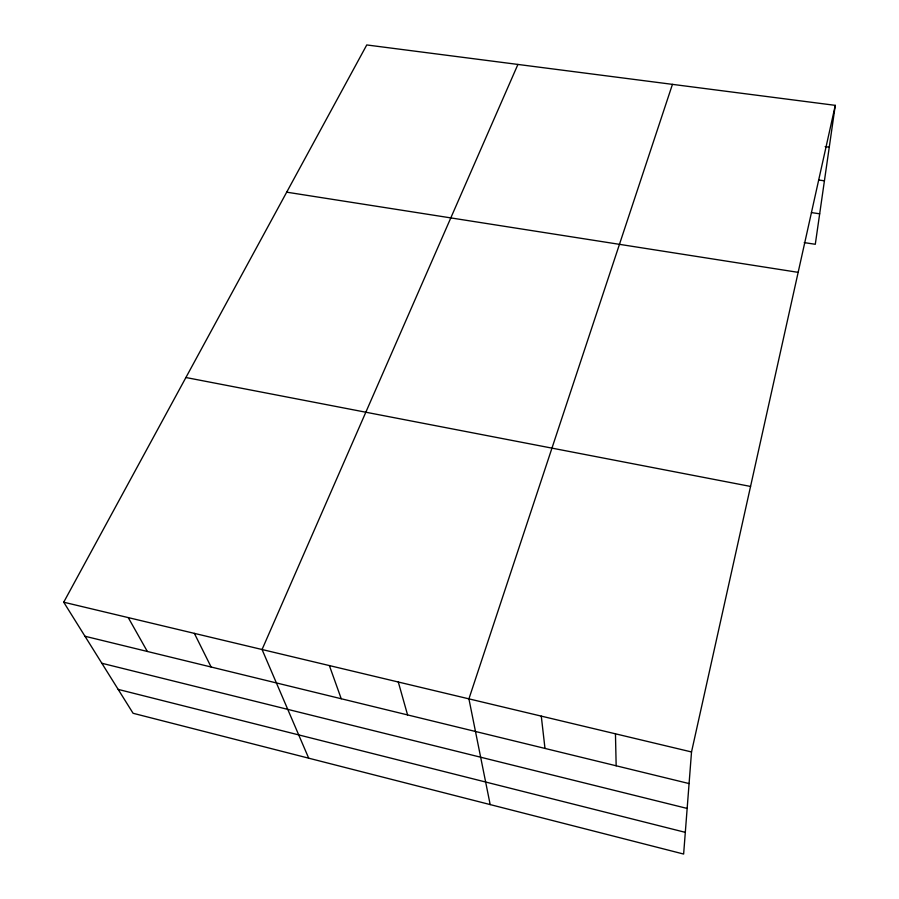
<?xml version="1.0" encoding="UTF-8"?>
<svg xmlns="http://www.w3.org/2000/svg" width="899" height="899" viewBox="0 0 899 899"><rect width="100%" height="100%" fill="white"/><g stroke="black" fill="none" stroke-linecap="round" stroke-linejoin="round"><path stroke-width="1.35" d="M835.283 105.352L691.522 751.957L683.633 854.05L133.086 713.278L63.717 602.206L366.758 44.95L835.283 105.352L815.292 244.281L804.245 242.606M672.441 84.36L468.918 698.86L490.18 804.583M517.914 64.436L262.058 649.516L308.694 758.172M825.147 146.627L829.26 147.178M818.922 180.047L824.417 180.823M811.426 212.591L819.674 213.805M286.691 192.172L798.155 272.352M185.902 377.513L750.553 486.438M63.717 602.206L691.522 751.957M84.989 636.256L689.084 783.568M101.845 663.26L687.162 808.437M118.174 689.398L685.308 832.35M128.265 617.602L147.335 651.46M194.364 633.368L211.119 667.013M329.371 665.575L341.238 698.748M398.302 682.015L407.573 714.919M541.277 716.121L544.985 748.429M615.455 733.82L616.163 765.791"/></g></svg>
